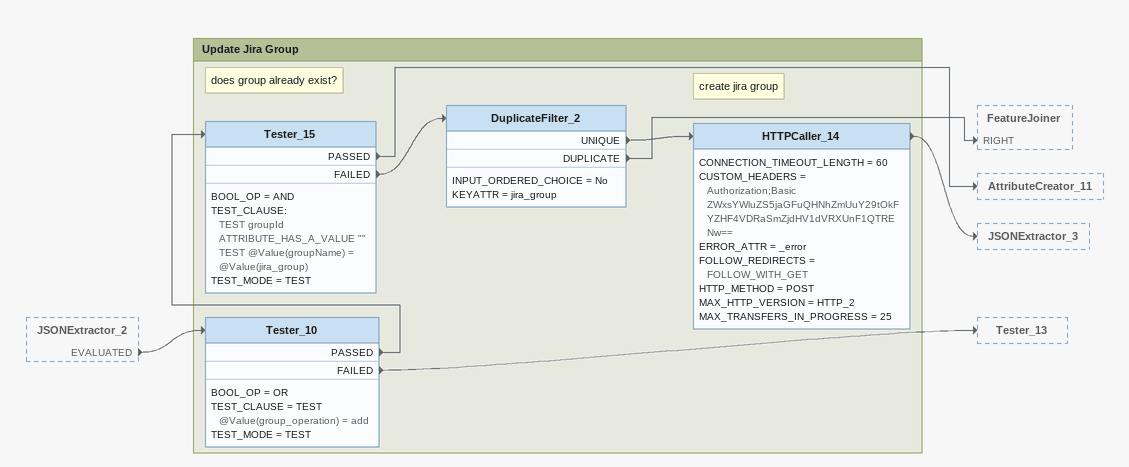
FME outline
JSONExtractor_2 [outside]
    EVALUATED -> Tester_10

Bookmark: Update Jira Group
Tester_10
    BOOL_OP = OR
    TEST_CLAUSE = TEST @Value(group_operation) = add
    TEST_MODE = TEST
    PASSED -> Tester_15
    FAILED -> Tester_13
Note: does group already exist?
Tester_15
    BOOL_OP = AND
    TEST_CLAUSE:
      TEST groupId ATTRIBUTE_HAS_A_VALUE ""
      TEST @Value(groupName) = @Value(jira_group)
    TEST_MODE = TEST
    PASSED -> AttributeCreator_11
    FAILED -> DuplicateFilter_2
DuplicateFilter_2
    INPUT_ORDERED_CHOICE = No
    KEYATTR = jira_group
    UNIQUE -> HTTPCaller_14
    DUPLICATE -> FeatureJoiner [RIGHT]
Note: create jira group
HTTPCaller_14
    CONNECTION_TIMEOUT_LENGTH = 60
    CUSTOM_HEADERS = Authorization;Basic ZWxsYWluZS5jaGFuQHNhZmUuY29tOkFYZHF4VDRaSmZjdHV1dVRXUnF1QTRENw==
    ERROR_ATTR = _error
    FOLLOW_REDIRECTS = FOLLOW_WITH_GET
    HTTP_METHOD = POST
    MAX_HTTP_VERSION = HTTP_2
    MAX_TRANSFERS_IN_PROGRESS = 25
    -> JSONExtractor_3
